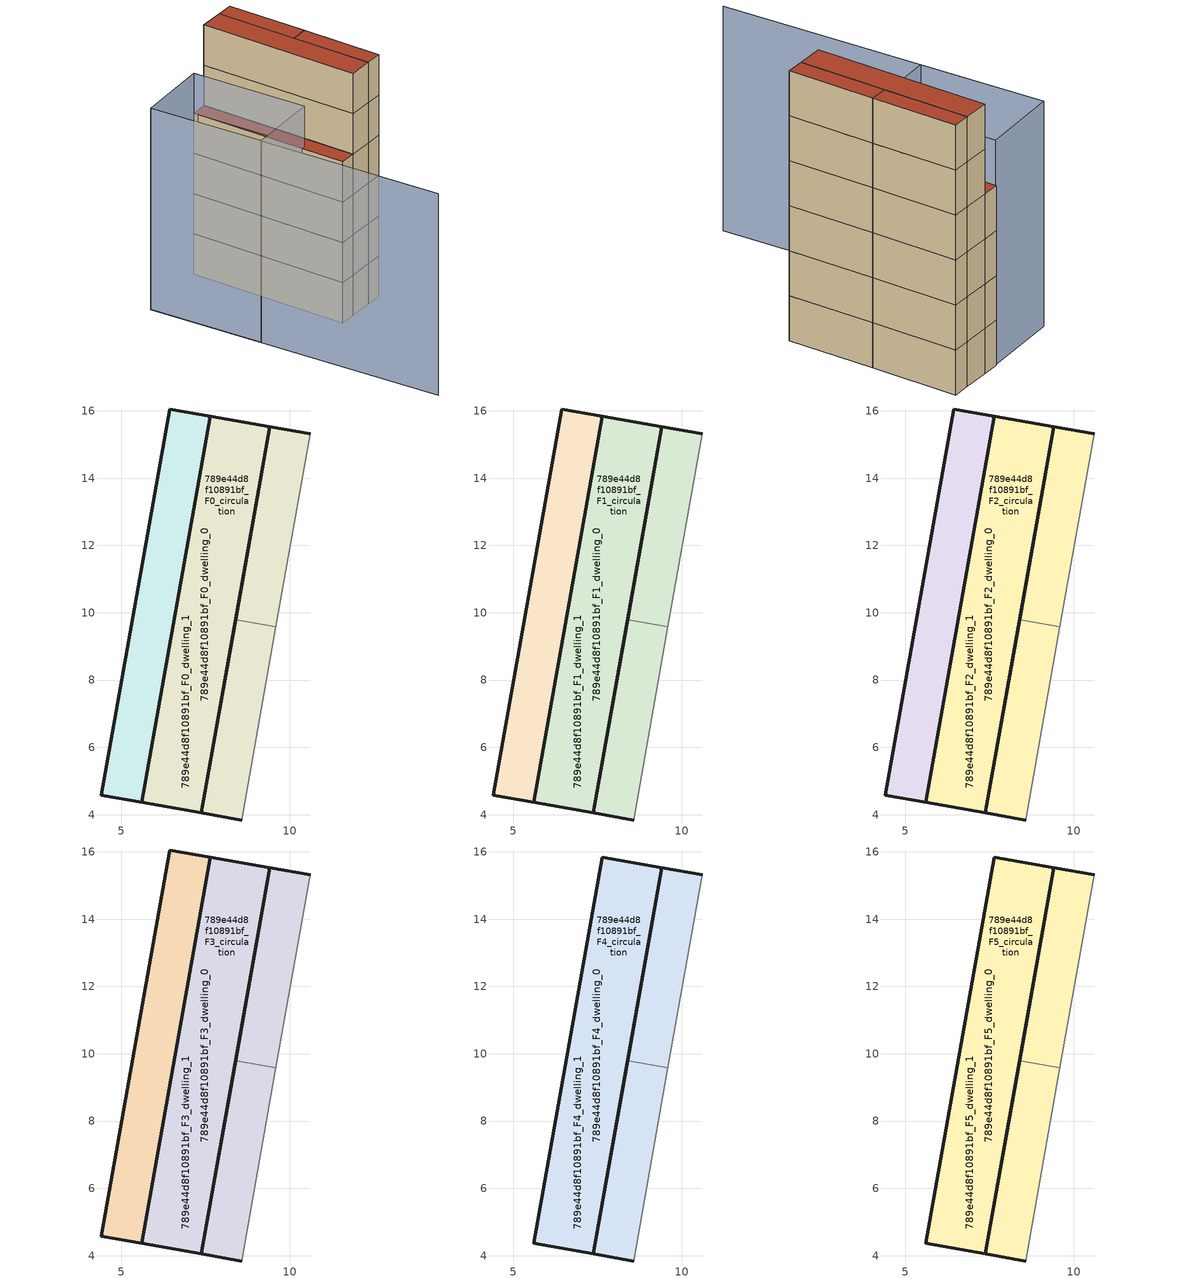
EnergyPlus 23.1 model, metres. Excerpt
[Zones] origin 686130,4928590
789e44d8f10891bf_F0_dwelling_0
 floor ground (EU_floor_Construction): 9.42,15.53 8.4,9.79 7.38,4.06 5.61,4.37 7.64,15.84 z0; 10.61,15.31 9.6,9.58 8.4,9.79 9.42,15.53 z0
 wall outside (EU_wall_Construction): 10.61,15.31 9.42,15.53 8.4,9.79 z0:3
 wall adiabatic (EU_wall_Construction): 9.6,9.58 10.61,15.31 z0:3
 wall to 789e44d8f10891bf_F0_dwelling_1 (EU_wall_Construction): 8.4,9.79 9.6,9.58 z0:3
789e44d8f10891bf_F0_dwelling_1
 floor ground (EU_floor_Construction): 9.42,15.53 8.4,9.79 7.38,4.06 5.61,4.37 7.64,15.84 z0; 9.6,9.58 8.58,3.84 7.38,4.06 8.4,9.79 z0
 wall outside (EU_wall_Construction): 8.4,9.79 7.38,4.06 8.58,3.84 z0:3
 wall adiabatic (EU_wall_Construction): 8.58,3.84 9.6,9.58 z0:3
789e44d8f10891bf_F0_dwelling_2
 floor ground (EU_floor_Construction): 7.64,15.84 5.61,4.37 4.41,4.58 6.44,16.06 z0
 wall outside (EU_wall_Construction): 6.44,16.06 4.41,4.58 5.61,4.37 7.64,15.84 6.44,16.06 z0:3
789e44d8f10891bf_F0_circulation
 floor ground (EU_floor_Construction): 9.42,15.53 8.4,9.79 7.38,4.06 5.61,4.37 7.64,15.84 z0; 10.61,15.31 9.6,9.58 8.4,9.79 9.42,15.53 z0; 9.6,9.58 8.58,3.84 7.38,4.06 8.4,9.79 z0
 wall outside (EU_wall_Construction): 5.61,4.37 7.38,4.06 9.42,15.53 7.64,15.84 5.61,4.37 z0:3
789e44d8f10891bf_F1_dwelling_0
 floor outside (EU_floor_Construction): 10.61,15.31 9.6,9.58 8.4,9.79 9.42,15.53 z3
 floor to 789e44d8f10891bf_F0_dwelling_0 (EU_floor_Construction): 9.42,15.53 8.4,9.79 7.38,4.06 5.61,4.37 7.64,15.84 z3
 wall outside (EU_wall_Construction): 10.61,15.31 9.42,15.53 8.4,9.79 z3:6
 wall adiabatic (EU_wall_Construction): 9.6,9.58 10.61,15.31 z3:6
 wall to 789e44d8f10891bf_F1_dwelling_1 (EU_wall_Construction): 8.4,9.79 9.6,9.58 z3:6
789e44d8f10891bf_F1_dwelling_1
 floor to 789e44d8f10891bf_F0_dwelling_1 (EU_floor_Construction): 9.6,9.58 8.58,3.84 7.38,4.06 8.4,9.79 z3; 9.42,15.53 8.4,9.79 7.38,4.06 5.61,4.37 7.64,15.84 z3
 wall outside (EU_wall_Construction): 8.4,9.79 7.38,4.06 8.58,3.84 z3:6
 wall adiabatic (EU_wall_Construction): 8.58,3.84 9.6,9.58 z3:6
789e44d8f10891bf_F1_dwelling_2
 floor to 789e44d8f10891bf_F0_dwelling_2 (EU_floor_Construction): 7.64,15.84 5.61,4.37 4.41,4.58 6.44,16.06 z3
 wall outside (EU_wall_Construction): 6.44,16.06 4.41,4.58 5.61,4.37 7.64,15.84 6.44,16.06 z3:6
789e44d8f10891bf_F1_circulation
 floor to 789e44d8f10891bf_F0_circulation (EU_floor_Construction): 9.42,15.53 8.4,9.79 7.38,4.06 5.61,4.37 7.64,15.84 z3; 10.61,15.31 9.6,9.58 8.4,9.79 9.42,15.53 z3; 9.6,9.58 8.58,3.84 7.38,4.06 8.08,7.99 8.4,9.79 z3
 wall outside (EU_wall_Construction): 5.61,4.37 7.38,4.06 9.42,15.53 7.64,15.84 5.61,4.37 z3:6
789e44d8f10891bf_F2_dwelling_0
 floor outside (EU_floor_Construction): 10.61,15.31 9.6,9.58 8.4,9.79 9.42,15.53 z6
 floor to 789e44d8f10891bf_F1_dwelling_0 (EU_floor_Construction): 9.42,15.53 8.4,9.79 7.38,4.06 5.61,4.37 7.64,15.84 z6
 wall outside (EU_wall_Construction): 10.61,15.31 9.42,15.53 8.4,9.79 z6:9
 wall adiabatic (EU_wall_Construction): 9.6,9.58 10.61,15.31 z6:9
 wall to 789e44d8f10891bf_F2_dwelling_1 (EU_wall_Construction): 8.4,9.79 9.6,9.58 z6:9
789e44d8f10891bf_F2_dwelling_1
 floor to 789e44d8f10891bf_F1_dwelling_1 (EU_floor_Construction): 9.6,9.58 8.58,3.84 7.38,4.06 8.4,9.79 z6; 9.42,15.53 8.4,9.79 7.38,4.06 5.61,4.37 7.64,15.84 z6
 wall outside (EU_wall_Construction): 8.4,9.79 7.38,4.06 8.58,3.84 z6:9
 wall adiabatic (EU_wall_Construction): 8.58,3.84 9.6,9.58 z6:9
789e44d8f10891bf_F2_dwelling_2
 floor to 789e44d8f10891bf_F1_dwelling_2 (EU_floor_Construction): 7.64,15.84 5.61,4.37 4.41,4.58 6.44,16.06 z6
 wall outside (EU_wall_Construction): 6.44,16.06 4.41,4.58 5.61,4.37 7.64,15.84 6.44,16.06 z6:9
789e44d8f10891bf_F2_circulation
 floor to 789e44d8f10891bf_F1_circulation (EU_floor_Construction): 9.42,15.53 8.4,9.79 7.38,4.06 5.61,4.37 7.64,15.84 z6; 10.61,15.31 9.6,9.58 8.4,9.79 9.42,15.53 z6; 9.6,9.58 8.58,3.84 7.38,4.06 8.08,7.99 8.4,9.79 z6
 wall outside (EU_wall_Construction): 5.61,4.37 7.38,4.06 9.42,15.53 7.64,15.84 5.61,4.37 z6:9
789e44d8f10891bf_F3_dwelling_0
 floor outside (EU_floor_Construction): 10.61,15.31 9.6,9.58 8.4,9.79 9.42,15.53 z9
 floor to 789e44d8f10891bf_F2_dwelling_0 (EU_floor_Construction): 9.42,15.53 8.4,9.79 7.38,4.06 5.61,4.37 7.64,15.84 z9
 wall outside (EU_wall_Construction): 10.61,15.31 9.42,15.53 8.4,9.79 z9:12
 wall adiabatic (EU_wall_Construction): 9.6,9.58 10.61,15.31 z9:12
 wall to 789e44d8f10891bf_F3_dwelling_1 (EU_wall_Construction): 8.4,9.79 9.6,9.58 z9:12
789e44d8f10891bf_F3_dwelling_1
 floor to 789e44d8f10891bf_F2_dwelling_1 (EU_floor_Construction): 9.6,9.58 8.58,3.84 7.38,4.06 8.4,9.79 z9; 9.42,15.53 8.4,9.79 7.38,4.06 5.61,4.37 7.64,15.84 z9
 wall outside (EU_wall_Construction): 8.4,9.79 7.38,4.06 8.58,3.84 z9:12
 wall adiabatic (EU_wall_Construction): 8.58,3.84 9.6,9.58 z9:12
789e44d8f10891bf_F3_dwelling_2
 floor to 789e44d8f10891bf_F2_dwelling_2 (EU_floor_Construction): 7.64,15.84 5.61,4.37 4.41,4.58 6.44,16.06 z9
 wall outside (EU_wall_Construction): 6.44,16.06 4.41,4.58 5.61,4.37 7.64,15.84 6.44,16.06 z9:12
 roof outside (EU_roof_Construction): 5.61,4.37 7.64,15.84 6.44,16.06 4.41,4.58 z12
789e44d8f10891bf_F3_circulation
 floor to 789e44d8f10891bf_F2_circulation (EU_floor_Construction): 9.42,15.53 8.4,9.79 7.38,4.06 5.61,4.37 7.64,15.84 z9; 10.61,15.31 9.6,9.58 8.4,9.79 9.42,15.53 z9; 9.6,9.58 8.58,3.84 7.38,4.06 8.08,7.99 8.4,9.79 z9
 wall outside (EU_wall_Construction): 5.61,4.37 7.38,4.06 9.42,15.53 7.64,15.84 5.61,4.37 z9:12
789e44d8f10891bf_F4_dwelling_0
 floor outside (EU_floor_Construction): 10.61,15.31 9.6,9.58 8.4,9.79 9.42,15.53 z12
 floor to 789e44d8f10891bf_F3_dwelling_0 (EU_floor_Construction): 9.42,15.53 8.4,9.79 7.38,4.06 5.61,4.37 7.64,15.84 z12
 wall outside (EU_wall_Construction): 10.61,15.31 9.42,15.53 8.4,9.79 z12:15
 wall adiabatic (EU_wall_Construction): 9.6,9.58 10.61,15.31 z12:15
 wall to 789e44d8f10891bf_F4_dwelling_1 (EU_wall_Construction): 8.4,9.79 9.6,9.58 z12:15
789e44d8f10891bf_F4_dwelling_1
 floor to 789e44d8f10891bf_F3_dwelling_1 (EU_floor_Construction): 9.6,9.58 8.58,3.84 7.38,4.06 8.4,9.79 z12; 9.42,15.53 8.4,9.79 7.38,4.06 5.61,4.37 7.64,15.84 z12
 wall outside (EU_wall_Construction): 8.4,9.79 7.38,4.06 8.58,3.84 z12:15
 wall adiabatic (EU_wall_Construction): 8.58,3.84 9.6,9.58 z12:15
789e44d8f10891bf_F4_circulation
 floor to 789e44d8f10891bf_F3_circulation (EU_floor_Construction): 9.42,15.53 8.4,9.79 7.38,4.06 5.61,4.37 7.64,15.84 z12; 10.61,15.31 9.6,9.58 8.4,9.79 9.42,15.53 z12; 9.6,9.58 8.58,3.84 7.38,4.06 8.08,7.99 8.4,9.79 z12
 wall outside (EU_wall_Construction): 5.61,4.37 7.38,4.06 9.42,15.53 7.64,15.84 5.61,4.37 z12:15
789e44d8f10891bf_F5_dwelling_0
 floor outside (EU_floor_Construction): 10.61,15.31 9.6,9.58 8.4,9.79 9.42,15.53 z15
 floor to 789e44d8f10891bf_F4_dwelling_0 (EU_floor_Construction): 9.42,15.53 8.4,9.79 7.38,4.06 5.61,4.37 7.64,15.84 z15
 wall outside (EU_wall_Construction): 10.61,15.31 9.42,15.53 8.4,9.79 z15:18
 wall adiabatic (EU_wall_Construction): 9.6,9.58 10.61,15.31 z15:18
 wall to 789e44d8f10891bf_F5_dwelling_1 (EU_wall_Construction): 8.4,9.79 9.6,9.58 z15:18
 roof outside (EU_roof_Construction): 7.38,4.06 8.4,9.79 9.42,15.53 7.64,15.84 5.61,4.37 z18; 9.6,9.58 10.61,15.31 9.42,15.53 8.4,9.79 z18
789e44d8f10891bf_F5_dwelling_1
 floor to 789e44d8f10891bf_F4_dwelling_1 (EU_floor_Construction): 9.6,9.58 8.58,3.84 7.38,4.06 8.4,9.79 z15; 9.42,15.53 8.4,9.79 7.38,4.06 5.61,4.37 7.64,15.84 z15
 wall outside (EU_wall_Construction): 8.4,9.79 7.38,4.06 8.58,3.84 z15:18
 wall adiabatic (EU_wall_Construction): 8.58,3.84 9.6,9.58 z15:18
 roof outside (EU_roof_Construction): 8.4,9.79 9.42,15.53 7.64,15.84 5.61,4.37 7.38,4.06 z18; 8.58,3.84 9.6,9.58 8.4,9.79 7.38,4.06 z18
789e44d8f10891bf_F5_circulation
 floor to 789e44d8f10891bf_F4_circulation (EU_floor_Construction): 9.42,15.53 8.4,9.79 7.38,4.06 5.61,4.37 7.64,15.84 z15; 10.61,15.31 9.6,9.58 8.4,9.79 9.42,15.53 z15; 9.6,9.58 8.58,3.84 7.38,4.06 8.08,7.99 8.4,9.79 z15
 wall outside (EU_wall_Construction): 5.61,4.37 7.38,4.06 9.42,15.53 7.64,15.84 5.61,4.37 z15:18
 roof outside (EU_roof_Construction): 8.4,9.79 9.42,15.53 7.64,15.84 5.61,4.37 7.38,4.06 z18; 9.6,9.58 10.61,15.31 9.42,15.53 8.4,9.79 z18; 8.58,3.84 9.6,9.58 8.4,9.79 7.38,4.06 z18
shading: 1.05,16.71 -1.84,-4.94 / -0.06,8.39 1.05,16.71 / 1.05,16.71 6.39,16 / 6.39,16 5.28,7.67 / 5.28,7.67 -0.06,8.39 z0:15
[Building]
EU S2 Campaign: North Axis=0; Terrain=City; Solar Distribution=FullExterior
[Site:Location]
Bologna: Latitude=44.5; Longitude=11.25; Time Zone=1; Elevation=37
[SizingPeriod:WeatherFileDays]
AnnualSizingPeriod: Begin Month=1; Begin Day of Month=1; End Month=12; End Day of Month=31; Day of Week for Start Day=Monday; Use Weather File Daylight Saving Period=No; Use Weather File Rain and Snow Indicators=No
[MATERIAL]
EU_InternalMass_Material: Roughness=MediumRough; Thickness=0.1; Conductivity=1; Density=1800; Specific Heat=900; Thermal Absorptance=0.9; Solar Absorptance=0.7; Visible Absorptance=0.7
[MATERIAL:NOMASS] Roughness=MediumRough; Thermal Absorptance=0.9; Solar Absorptance=0.7; Visible Absorptance=0.7
Name | Thermal Resistance
EU_wall_NoMass | 0.905828
EU_roof_NoMass | 0.37593
EU_floor_NoMass | 0.67114
[CONSTRUCTION]
EU_wall_Construction: EU_wall_NoMass
EU_roof_Construction: EU_roof_NoMass
EU_floor_Construction: EU_floor_NoMass
EU_InternalMass_Construction: EU_InternalMass_Material
[ZONE] Type=1; Multiplier=1; Ceiling Height=autocalculate; Floor Area=autocalculate; Part of Total Floor Area=Yes
Name | Volume
789e44d8f10891bf_F0_dwelling_0; 789e44d8f10891bf_F1_dwelling_0; 789e44d8f10891bf_F2_dwelling_0; 789e44d8f10891bf_F3_dwelling_0; 789e44d8f10891bf_F4_dwelling_0; 789e44d8f10891bf_F5_dwelling_0 | 84.2051
789e44d8f10891bf_F0_dwelling_1; 789e44d8f10891bf_F1_dwelling_1; 789e44d8f10891bf_F2_dwelling_1; 789e44d8f10891bf_F3_dwelling_1; 789e44d8f10891bf_F4_dwelling_1; 789e44d8f10891bf_F5_dwelling_1 | 84.2036
789e44d8f10891bf_F0_dwelling_2; 789e44d8f10891bf_F1_dwelling_2; 789e44d8f10891bf_F2_dwelling_2; 789e44d8f10891bf_F3_dwelling_2 | 42.5691
789e44d8f10891bf_F0_circulation; 789e44d8f10891bf_F1_circulation; 789e44d8f10891bf_F2_circulation; 789e44d8f10891bf_F3_circulation; 789e44d8f10891bf_F4_circulation; 789e44d8f10891bf_F5_circulation | 105.489
[INTERNALMASS] Construction=EU_InternalMass_Construction
Name | Zone or ZoneList | Surface Area
789e44d8f10891bf_F0_dwelling_0_EU_InternalMass | 789e44d8f10891bf_F0_dwelling_0 | 7.09485
789e44d8f10891bf_F0_dwelling_1_EU_InternalMass | 789e44d8f10891bf_F0_dwelling_1 | 7.09485
789e44d8f10891bf_F0_dwelling_2_EU_InternalMass | 789e44d8f10891bf_F0_dwelling_2 | 14.1897
789e44d8f10891bf_F1_dwelling_0_EU_InternalMass | 789e44d8f10891bf_F1_dwelling_0 | 7.09485
789e44d8f10891bf_F1_dwelling_1_EU_InternalMass | 789e44d8f10891bf_F1_dwelling_1 | 7.09485
789e44d8f10891bf_F1_dwelling_2_EU_InternalMass | 789e44d8f10891bf_F1_dwelling_2 | 14.1897
789e44d8f10891bf_F2_dwelling_0_EU_InternalMass | 789e44d8f10891bf_F2_dwelling_0 | 7.09485
789e44d8f10891bf_F2_dwelling_1_EU_InternalMass | 789e44d8f10891bf_F2_dwelling_1 | 7.09485
789e44d8f10891bf_F2_dwelling_2_EU_InternalMass | 789e44d8f10891bf_F2_dwelling_2 | 14.1897
789e44d8f10891bf_F3_dwelling_0_EU_InternalMass | 789e44d8f10891bf_F3_dwelling_0 | 7.09485
789e44d8f10891bf_F3_dwelling_1_EU_InternalMass | 789e44d8f10891bf_F3_dwelling_1 | 7.09485
789e44d8f10891bf_F3_dwelling_2_EU_InternalMass | 789e44d8f10891bf_F3_dwelling_2 | 14.1897
789e44d8f10891bf_F4_dwelling_0_EU_InternalMass | 789e44d8f10891bf_F4_dwelling_0 | 22.4553
789e44d8f10891bf_F4_dwelling_1_EU_InternalMass | 789e44d8f10891bf_F4_dwelling_1 | 22.4553
789e44d8f10891bf_F5_dwelling_0_EU_InternalMass | 789e44d8f10891bf_F5_dwelling_0 | 22.4553
789e44d8f10891bf_F5_dwelling_1_EU_InternalMass | 789e44d8f10891bf_F5_dwelling_1 | 22.4553
[OTHEREQUIPMENT] Fuel Type=Electricity; Design Level Calculation Method=Watts/Area; Power per Zone Floor Area=1; Fraction Latent=0; Fraction Radiant=0; Fraction Lost=0; Carbon Dioxide Generation Rate=0; EndUse Subcategory=EU_Step8_InternalGains
Name | Zone or ZoneList or Space or SpaceList | Schedule
EU_Step8_InternalGain_789e44d8f10891bf_F0_dwelling_0_f000 | 789e44d8f10891bf_F0_dwelling_0 | EU_Step8_GainSchedule_789e44d8f10891bf_F0_dwelling_0_f000
EU_Step8_InternalGain_789e44d8f10891bf_F0_dwelling_1_f000 | 789e44d8f10891bf_F0_dwelling_1 | EU_Step8_GainSchedule_789e44d8f10891bf_F0_dwelling_1_f000
EU_Step8_InternalGain_789e44d8f10891bf_F0_dwelling_2_f000 | 789e44d8f10891bf_F0_dwelling_2 | EU_Step8_GainSchedule_789e44d8f10891bf_F0_dwelling_2_f000
EU_Step8_InternalGain_789e44d8f10891bf_F1_dwelling_0_f000 | 789e44d8f10891bf_F1_dwelling_0 | EU_Step8_GainSchedule_789e44d8f10891bf_F1_dwelling_0_f000
EU_Step8_InternalGain_789e44d8f10891bf_F1_dwelling_1_f000 | 789e44d8f10891bf_F1_dwelling_1 | EU_Step8_GainSchedule_789e44d8f10891bf_F1_dwelling_1_f000
EU_Step8_InternalGain_789e44d8f10891bf_F1_dwelling_2_f000 | 789e44d8f10891bf_F1_dwelling_2 | EU_Step8_GainSchedule_789e44d8f10891bf_F1_dwelling_2_f000
EU_Step8_InternalGain_789e44d8f10891bf_F2_dwelling_0_f000 | 789e44d8f10891bf_F2_dwelling_0 | EU_Step8_GainSchedule_789e44d8f10891bf_F2_dwelling_0_f000
EU_Step8_InternalGain_789e44d8f10891bf_F2_dwelling_1_f000 | 789e44d8f10891bf_F2_dwelling_1 | EU_Step8_GainSchedule_789e44d8f10891bf_F2_dwelling_1_f000
EU_Step8_InternalGain_789e44d8f10891bf_F2_dwelling_2_f000 | 789e44d8f10891bf_F2_dwelling_2 | EU_Step8_GainSchedule_789e44d8f10891bf_F2_dwelling_2_f000
EU_Step8_InternalGain_789e44d8f10891bf_F3_dwelling_0_f000 | 789e44d8f10891bf_F3_dwelling_0 | EU_Step8_GainSchedule_789e44d8f10891bf_F3_dwelling_0_f000
EU_Step8_InternalGain_789e44d8f10891bf_F3_dwelling_1_f000 | 789e44d8f10891bf_F3_dwelling_1 | EU_Step8_GainSchedule_789e44d8f10891bf_F3_dwelling_1_f000
EU_Step8_InternalGain_789e44d8f10891bf_F3_dwelling_2_f000 | 789e44d8f10891bf_F3_dwelling_2 | EU_Step8_GainSchedule_789e44d8f10891bf_F3_dwelling_2_f000
EU_Step8_InternalGain_789e44d8f10891bf_F4_dwelling_0_f000 | 789e44d8f10891bf_F4_dwelling_0 | EU_Step8_GainSchedule_789e44d8f10891bf_F4_dwelling_0_f000
EU_Step8_InternalGain_789e44d8f10891bf_F4_dwelling_1_f000 | 789e44d8f10891bf_F4_dwelling_1 | EU_Step8_GainSchedule_789e44d8f10891bf_F4_dwelling_1_f000
EU_Step8_InternalGain_789e44d8f10891bf_F5_dwelling_0_f000 | 789e44d8f10891bf_F5_dwelling_0 | EU_Step8_GainSchedule_789e44d8f10891bf_F5_dwelling_0_f000
EU_Step8_InternalGain_789e44d8f10891bf_F5_dwelling_1_f000 | 789e44d8f10891bf_F5_dwelling_1 | EU_Step8_GainSchedule_789e44d8f10891bf_F5_dwelling_1_f000
[ZONEINFILTRATION:DESIGNFLOWRATE] Schedule=EU_AlwaysOn; Design Flow Rate Calculation Method=Flow/Area; Flow Rate per Floor Area=0.0005; Constant Term Coefficient=1; Temperature Term Coefficient=0; Velocity Term Coefficient=0; Velocity Squared Term Coefficient=0
Name | Zone or ZoneList or Space or SpaceList
EU_Circulation_Infiltration_789e44d8f10891bf_F0_circulation | 789e44d8f10891bf_F0_circulation
EU_Circulation_Infiltration_789e44d8f10891bf_F1_circulation | 789e44d8f10891bf_F1_circulation
EU_Circulation_Infiltration_789e44d8f10891bf_F2_circulation | 789e44d8f10891bf_F2_circulation
EU_Circulation_Infiltration_789e44d8f10891bf_F3_circulation | 789e44d8f10891bf_F3_circulation
EU_Circulation_Infiltration_789e44d8f10891bf_F4_circulation | 789e44d8f10891bf_F4_circulation
EU_Circulation_Infiltration_789e44d8f10891bf_F5_circulation | 789e44d8f10891bf_F5_circulation
[ZONEVENTILATION:DESIGNFLOWRATE] Schedule=EU_AlwaysOn; Design Flow Rate Calculation Method=AirChanges/Hour; Air Changes per Hour=0.73129; Ventilation Type=Natural; Fan Pressure Rise=0; Fan Total Efficiency=1; Constant Term Coefficient=1; Temperature Term Coefficient=0; Velocity Term Coefficient=0; Velocity Squared Term Coefficient=0; Minimum Indoor Temperature=-100; Maximum Indoor Temperature=100; Delta Temperature=-100; Minimum Outdoor Temperature=-100; Maximum Outdoor Temperature=100; Maximum Wind Speed=40
Name | Zone or ZoneList or Space or SpaceList
EU_ConstantAir_789e44d8f10891bf_F0_dwelling_0 | 789e44d8f10891bf_F0_dwelling_0
EU_ConstantAir_789e44d8f10891bf_F0_dwelling_1 | 789e44d8f10891bf_F0_dwelling_1
EU_ConstantAir_789e44d8f10891bf_F0_dwelling_2 | 789e44d8f10891bf_F0_dwelling_2
EU_ConstantAir_789e44d8f10891bf_F1_dwelling_0 | 789e44d8f10891bf_F1_dwelling_0
EU_ConstantAir_789e44d8f10891bf_F1_dwelling_1 | 789e44d8f10891bf_F1_dwelling_1
EU_ConstantAir_789e44d8f10891bf_F1_dwelling_2 | 789e44d8f10891bf_F1_dwelling_2
EU_ConstantAir_789e44d8f10891bf_F2_dwelling_0 | 789e44d8f10891bf_F2_dwelling_0
EU_ConstantAir_789e44d8f10891bf_F2_dwelling_1 | 789e44d8f10891bf_F2_dwelling_1
EU_ConstantAir_789e44d8f10891bf_F2_dwelling_2 | 789e44d8f10891bf_F2_dwelling_2
EU_ConstantAir_789e44d8f10891bf_F3_dwelling_0 | 789e44d8f10891bf_F3_dwelling_0
EU_ConstantAir_789e44d8f10891bf_F3_dwelling_1 | 789e44d8f10891bf_F3_dwelling_1
EU_ConstantAir_789e44d8f10891bf_F3_dwelling_2 | 789e44d8f10891bf_F3_dwelling_2
EU_ConstantAir_789e44d8f10891bf_F4_dwelling_0 | 789e44d8f10891bf_F4_dwelling_0
EU_ConstantAir_789e44d8f10891bf_F4_dwelling_1 | 789e44d8f10891bf_F4_dwelling_1
EU_ConstantAir_789e44d8f10891bf_F5_dwelling_0 | 789e44d8f10891bf_F5_dwelling_0
EU_ConstantAir_789e44d8f10891bf_F5_dwelling_1 | 789e44d8f10891bf_F5_dwelling_1
[HVACTEMPLATE:THERMOSTAT] Constant Heating Setpoint=20; Constant Cooling Setpoint=50
EU_HeatOnly_789e44d8f10891bf_F0_dwelling_0; EU_HeatOnly_789e44d8f10891bf_F0_dwelling_1; EU_HeatOnly_789e44d8f10891bf_F0_dwelling_2; EU_HeatOnly_789e44d8f10891bf_F1_dwelling_0; EU_HeatOnly_789e44d8f10891bf_F1_dwelling_1; EU_HeatOnly_789e44d8f10891bf_F1_dwelling_2; EU_HeatOnly_789e44d8f10891bf_F2_dwelling_0; EU_HeatOnly_789e44d8f10891bf_F2_dwelling_1; EU_HeatOnly_789e44d8f10891bf_F2_dwelling_2; EU_HeatOnly_789e44d8f10891bf_F3_dwelling_0; EU_HeatOnly_789e44d8f10891bf_F3_dwelling_1; EU_HeatOnly_789e44d8f10891bf_F3_dwelling_2; EU_HeatOnly_789e44d8f10891bf_F4_dwelling_0; EU_HeatOnly_789e44d8f10891bf_F4_dwelling_1; EU_HeatOnly_789e44d8f10891bf_F5_dwelling_0; EU_HeatOnly_789e44d8f10891bf_F5_dwelling_1
[HVACTEMPLATE:ZONE:IDEALLOADSAIRSYSTEM] System Availability Schedule=EU_AlwaysOn; Maximum Heating Supply Air Temperature=50; Minimum Cooling Supply Air Temperature=13; Maximum Heating Supply Air Humidity Ratio=0.0156; Minimum Cooling Supply Air Humidity Ratio=0.0077; Heating Limit=NoLimit; Cooling Limit=NoLimit; Heating Availability Schedule=EU_AlwaysOn; Cooling Availability Schedule=EU_CoolingOff; Dehumidification Control Type=ConstantSensibleHeatRatio; Cooling Sensible Heat Ratio=0.7; Dehumidification Setpoint=60; Humidification Control Type=None; Humidification Setpoint=30; Outdoor Air Method=None; Outdoor Air Flow Rate per Person=0.00944; Outdoor Air Flow Rate per Zone Floor Area=0; Outdoor Air Flow Rate per Zone=0; Demand Controlled Ventilation Type=None; Outdoor Air Economizer Type=NoEconomizer; Heat Recovery Type=None; Sensible Heat Recovery Effectiveness=0.7; Latent Heat Recovery Effectiveness=0.65
Name | Template Thermostat
789e44d8f10891bf_F0_dwelling_0 | EU_HeatOnly_789e44d8f10891bf_F0_dwelling_0
789e44d8f10891bf_F0_dwelling_1 | EU_HeatOnly_789e44d8f10891bf_F0_dwelling_1
789e44d8f10891bf_F0_dwelling_2 | EU_HeatOnly_789e44d8f10891bf_F0_dwelling_2
789e44d8f10891bf_F1_dwelling_0 | EU_HeatOnly_789e44d8f10891bf_F1_dwelling_0
789e44d8f10891bf_F1_dwelling_1 | EU_HeatOnly_789e44d8f10891bf_F1_dwelling_1
789e44d8f10891bf_F1_dwelling_2 | EU_HeatOnly_789e44d8f10891bf_F1_dwelling_2
789e44d8f10891bf_F2_dwelling_0 | EU_HeatOnly_789e44d8f10891bf_F2_dwelling_0
789e44d8f10891bf_F2_dwelling_1 | EU_HeatOnly_789e44d8f10891bf_F2_dwelling_1
789e44d8f10891bf_F2_dwelling_2 | EU_HeatOnly_789e44d8f10891bf_F2_dwelling_2
789e44d8f10891bf_F3_dwelling_0 | EU_HeatOnly_789e44d8f10891bf_F3_dwelling_0
789e44d8f10891bf_F3_dwelling_1 | EU_HeatOnly_789e44d8f10891bf_F3_dwelling_1
789e44d8f10891bf_F3_dwelling_2 | EU_HeatOnly_789e44d8f10891bf_F3_dwelling_2
789e44d8f10891bf_F4_dwelling_0 | EU_HeatOnly_789e44d8f10891bf_F4_dwelling_0
789e44d8f10891bf_F4_dwelling_1 | EU_HeatOnly_789e44d8f10891bf_F4_dwelling_1
789e44d8f10891bf_F5_dwelling_0 | EU_HeatOnly_789e44d8f10891bf_F5_dwelling_0
789e44d8f10891bf_F5_dwelling_1 | EU_HeatOnly_789e44d8f10891bf_F5_dwelling_1
[SIZING:ZONE] Zone Cooling Design Supply Air Temperature Input Method=SupplyAirTemperature; Zone Cooling Design Supply Air Temperature=13; Zone Heating Design Supply Air Temperature Input Method=SupplyAirTemperature; Zone Heating Design Supply Air Temperature=50; Zone Cooling Design Supply Air Humidity Ratio=0.008; Zone Heating Design Supply Air Humidity Ratio=0.008; Cooling Design Air Flow Method=DesignDay; Cooling Design Air Flow Rate=0; Cooling Minimum Air Flow per Zone Floor Area=0.000762; Cooling Minimum Air Flow=0; Cooling Minimum Air Flow Fraction=0.2; Heating Design Air Flow Method=DesignDay; Heating Design Air Flow Rate=0; Heating Maximum Air Flow per Zone Floor Area=0.002032; Heating Maximum Air Flow=0.141576; Heating Maximum Air Flow Fraction=0.3; Account for Dedicated Outdoor Air System=No; Dedicated Outdoor Air System Control Strategy=NeutralSupplyAir; Dedicated Outdoor Air Low Setpoint Temperature for Design=autosize; Dedicated Outdoor Air High Setpoint Temperature for Design=autosize; Zone Load Sizing Method=Sensible Load Only No Latent Load; Zone Latent Cooling Design Supply Air Humidity Ratio Input Method=HumidityRatioDifference; Zone Cooling Design Supply Air Humidity Ratio Difference=0.005; Zone Latent Heating Design Supply Air Humidity Ratio Input Method=HumidityRatioDifference; Zone Humidification Design Supply Air Humidity Ratio Difference=0.005
789e44d8f10891bf_F0_dwelling_0; 789e44d8f10891bf_F0_dwelling_1; 789e44d8f10891bf_F0_dwelling_2; 789e44d8f10891bf_F1_dwelling_0; 789e44d8f10891bf_F1_dwelling_1; 789e44d8f10891bf_F1_dwelling_2; 789e44d8f10891bf_F2_dwelling_0; 789e44d8f10891bf_F2_dwelling_1; 789e44d8f10891bf_F2_dwelling_2; 789e44d8f10891bf_F3_dwelling_0; 789e44d8f10891bf_F3_dwelling_1; 789e44d8f10891bf_F3_dwelling_2; 789e44d8f10891bf_F4_dwelling_0; 789e44d8f10891bf_F4_dwelling_1; 789e44d8f10891bf_F5_dwelling_0; 789e44d8f10891bf_F5_dwelling_1
[SCHEDULE:CONSTANT]
Name | Hourly Value
EU_AlwaysOn | 1
EU_CoolingOff | 0
[SCHEDULE:FILE] Column Number=1; Rows to Skip at Top=0; Number of Hours of Data=8760; Column Separator=Comma; Interpolate to Timestep=No; Minutes per Item=60; Adjust Schedule for Daylight Savings=Yes
Name | File
EU_Step8_GainSchedule_789e44d8f10891bf_F0_dwelling_0_f000 | ../../schedules/789e44d8f10891bf/789e44d8f10891bf_F0_dwelling_0_f000_gain.csv
EU_Step8_GainSchedule_789e44d8f10891bf_F0_dwelling_1_f000 | ../../schedules/789e44d8f10891bf/789e44d8f10891bf_F0_dwelling_1_f000_gain.csv
EU_Step8_GainSchedule_789e44d8f10891bf_F0_dwelling_2_f000 | ../../schedules/789e44d8f10891bf/789e44d8f10891bf_F0_dwelling_2_f000_gain.csv
EU_Step8_GainSchedule_789e44d8f10891bf_F1_dwelling_0_f000 | ../../schedules/789e44d8f10891bf/789e44d8f10891bf_F1_dwelling_0_f000_gain.csv
EU_Step8_GainSchedule_789e44d8f10891bf_F1_dwelling_1_f000 | ../../schedules/789e44d8f10891bf/789e44d8f10891bf_F1_dwelling_1_f000_gain.csv
EU_Step8_GainSchedule_789e44d8f10891bf_F1_dwelling_2_f000 | ../../schedules/789e44d8f10891bf/789e44d8f10891bf_F1_dwelling_2_f000_gain.csv
EU_Step8_GainSchedule_789e44d8f10891bf_F2_dwelling_0_f000 | ../../schedules/789e44d8f10891bf/789e44d8f10891bf_F2_dwelling_0_f000_gain.csv
EU_Step8_GainSchedule_789e44d8f10891bf_F2_dwelling_1_f000 | ../../schedules/789e44d8f10891bf/789e44d8f10891bf_F2_dwelling_1_f000_gain.csv
EU_Step8_GainSchedule_789e44d8f10891bf_F2_dwelling_2_f000 | ../../schedules/789e44d8f10891bf/789e44d8f10891bf_F2_dwelling_2_f000_gain.csv
EU_Step8_GainSchedule_789e44d8f10891bf_F3_dwelling_0_f000 | ../../schedules/789e44d8f10891bf/789e44d8f10891bf_F3_dwelling_0_f000_gain.csv
EU_Step8_GainSchedule_789e44d8f10891bf_F3_dwelling_1_f000 | ../../schedules/789e44d8f10891bf/789e44d8f10891bf_F3_dwelling_1_f000_gain.csv
EU_Step8_GainSchedule_789e44d8f10891bf_F3_dwelling_2_f000 | ../../schedules/789e44d8f10891bf/789e44d8f10891bf_F3_dwelling_2_f000_gain.csv
EU_Step8_GainSchedule_789e44d8f10891bf_F4_dwelling_0_f000 | ../../schedules/789e44d8f10891bf/789e44d8f10891bf_F4_dwelling_0_f000_gain.csv
EU_Step8_GainSchedule_789e44d8f10891bf_F4_dwelling_1_f000 | ../../schedules/789e44d8f10891bf/789e44d8f10891bf_F4_dwelling_1_f000_gain.csv
EU_Step8_GainSchedule_789e44d8f10891bf_F5_dwelling_0_f000 | ../../schedules/789e44d8f10891bf/789e44d8f10891bf_F5_dwelling_0_f000_gain.csv
EU_Step8_GainSchedule_789e44d8f10891bf_F5_dwelling_1_f000 | ../../schedules/789e44d8f10891bf/789e44d8f10891bf_F5_dwelling_1_f000_gain.csv
